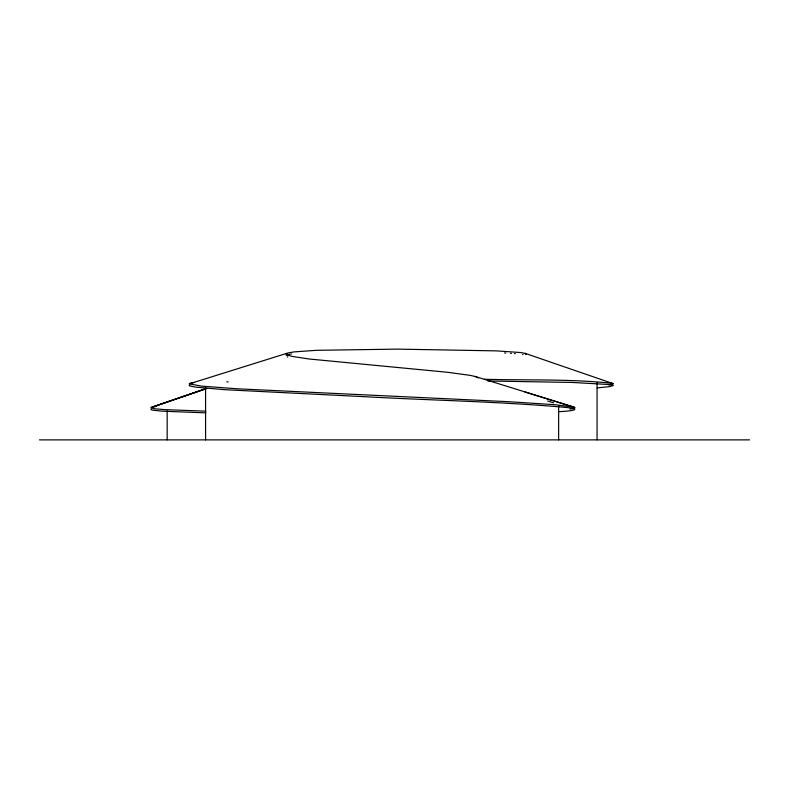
<?xml version="1.0" encoding="UTF-8"?>
<svg xmlns="http://www.w3.org/2000/svg" width="789" height="789" viewBox="0 0 789 789"><rect width="100%" height="100%" fill="white"/><g stroke="black" fill="none" stroke-linecap="round" stroke-linejoin="round"><path stroke-width="1.18" d="M286.19 355.405L290.115 354.162M525.839 354.596L526.322 354.093L525.622 353.521L520.779 352.545L496.518 350.878L397.488 349.123L316.399 350.316L293.912 351.914L287.827 352.979L285.983 354.093L291.595 356.322L308.805 358.965L447.836 372.309L470.323 375.386L476.083 376.728L478.242 377.97M574.648 408.15L575.033 407.657L574.126 407.154L474.978 376.402M206.757 388.435L150.867 407.755L153.954 408.702L164.388 409.629L205.781 411.158M151.36 409.057L150.896 409.55L152.385 410.122L161.952 411.168L205.781 412.854M189.824 385.002L189.173 385.476L189.824 385.979L195.751 387.152L225.279 389.727L366.352 396.778C432.135 400.417 498.115 401.502 563.78 407.232C586.188 409.323 569.007 411.256 559.145 411.641M612.589 384.282L613.339 383.691L525.089 353.334M206.6 388.425L151.981 407.154L156.074 406.414M151.36 407.361L205.791 388.76M286.801 353.334L189.202 383.878L201.54 386.127L237.055 388.78L509.329 401.739L555.16 404.727L574.126 407.154M190.1 383.207L194.212 382.497M574.126 408.337L570.023 409.047M597.184 387.932L609.631 386.61L613.369 385.476L610.864 384.628L608.921 385.012M291.082 354.005L291.595 353.916M39.45 439.877L749.55 439.877M484.397 379.262C527.18 380.485 570.299 378.75 612.875 383.395M487.78 380.988L572.262 382.448L610.864 384.628M504.575 352.959L505.808 353.028M510.384 353.314L511.45 353.383M514.418 353.61L515.345 353.679M522.555 354.498L523.068 354.586M524.685 391.886L572.479 406.739M547.724 400.99L553.592 402.834M287.827 357.022L287.265 356.815M597.066 382.635L597.066 439.877M558.642 405.615L558.642 439.877M205.584 387.744L205.584 439.877M167.169 410.951L167.169 439.877M228.179 381.955A176.815 4.724 2.1 0 1 226.788 381.837"/></g></svg>
